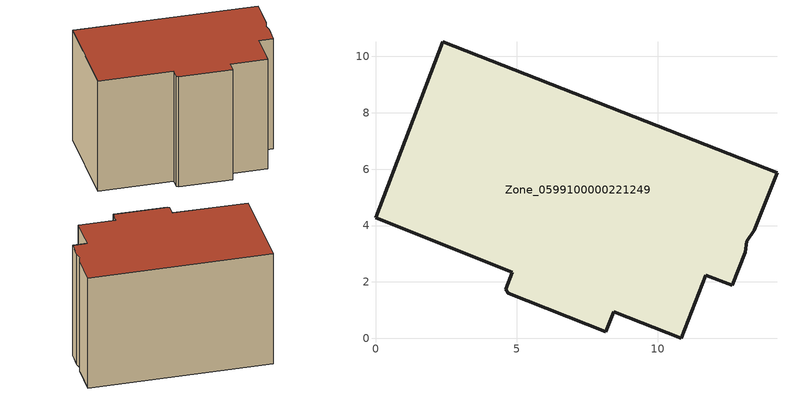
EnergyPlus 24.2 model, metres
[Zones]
Zone_0599100000221249
 floor ground (C_G): 8.17,0.24 4.7,1.6 4.62,1.73 4.86,2.35 0,4.27 2.39,10.52 14.24,5.87 13.43,3.83 13.17,3.44 13.12,3.04 12.66,1.89 11.72,2.24 10.84,0 8.45,0.94 z0
 wall outside (C_F): 14.24,5.87 2.39,10.52 0,4.27 4.86,2.35 4.62,1.73 4.7,1.6 8.17,0.24 8.45,0.94 10.84,0 11.72,2.24 12.66,1.89 13.12,3.04 13.17,3.44 13.43,3.83 14.24,5.87 z0:8.57
 roof outside (C_R): 4.7,1.6 8.17,0.24 8.45,0.94 10.84,0 11.72,2.24 12.66,1.89 13.12,3.04 13.17,3.44 13.43,3.83 14.24,5.87 2.39,10.52 0,4.27 4.86,2.35 4.62,1.73 z8.57
[BUILDING]
Pand.0599100000221249: North Axis=0; Terrain=City; Loads Convergence Tolerance Value=0.04; Temperature Convergence Tolerance Value=0.4; Solar Distribution=FullExterior; Maximum Number of Warmup Days=25; Minimum Number of Warmup Days=1
[Site:Location]
Rotterdam.The.Hague.AP_ZH_NLD Design_Conditions: Latitude=51.96; Longitude=4.45; Time Zone=1; Elevation=-4.5
[SITE:GROUNDTEMPERATURE:BUILDINGSURFACE]
18, 18, 18, 18, 18, 18, 18, 18, 18, 18, 18, 18
[MATERIAL] Thermal Absorptance=0.9; Solar Absorptance=0.7; Visible Absorptance=0.7
Name | Roughness | Thickness | Conductivity | Density | Specific Heat
G.TC.1946 | MediumSmooth | 0.15 | 1 | 540 | 1210
F.TC.1946 | Rough | 0.3 | 0.857143 | 1920 | 840
R.TC.1946 | MediumRough | 0.2 | 0.909091 | 1500 | 1000
[CONSTRUCTION]
C_G: G.TC.1946
C_F: F.TC.1946
C_R: R.TC.1946
[ZONE]
Zone_0599100000221249: Type=1; Multiplier=1; Ceiling Height=Autocalculate; Volume=Autocalculate; Floor Area=autocalculate; Part of Total Floor Area=Yes
[ZONEINFILTRATION:DESIGNFLOWRATE]
Infil_Zone_0599100000221249: Zone or ZoneList or Space or SpaceList=Zone_0599100000221249; Schedule=AlwaysOn; Design Flow Rate Calculation Method=Flow/Area; Flow Rate per Floor Area=0.003; Constant Term Coefficient=1; Temperature Term Coefficient=0; Velocity Term Coefficient=0; Velocity Squared Term Coefficient=0
[HVACTEMPLATE:ZONE:IDEALLOADSAIRSYSTEM]
Zone_0599100000221249: Maximum Heating Supply Air Temperature=50; Minimum Cooling Supply Air Temperature=13; Maximum Heating Supply Air Humidity Ratio=0.0156; Minimum Cooling Supply Air Humidity Ratio=0.0077; Heating Limit=NoLimit; Cooling Limit=NoLimit; Dehumidification Control Type=ConstantSensibleHeatRatio; Cooling Sensible Heat Ratio=0.7; Dehumidification Setpoint=60; Humidification Control Type=None; Humidification Setpoint=30; Outdoor Air Method=None; Outdoor Air Flow Rate per Person=0.00944; Outdoor Air Flow Rate per Zone Floor Area=0; Outdoor Air Flow Rate per Zone=0; Demand Controlled Ventilation Type=None; Outdoor Air Economizer Type=NoEconomizer; Heat Recovery Type=None; Sensible Heat Recovery Effectiveness=0.7; Latent Heat Recovery Effectiveness=0.65
[ZONECONTROL:THERMOSTAT]
ThermostatControl_Zone_0599100000221249: Zone or ZoneList=Zone_0599100000221249; Control Type Schedule=DualSetpointControlType; Control 1=Thermostat_Zone_0599100000221249; Temperature Difference Between Cutout And Setpoint=0
[THERMOSTATSETPOINT:DUALSETPOINT]
Thermostat_Zone_0599100000221249: Heating Setpoint Temperature Schedule=HeatingSetpoint_Zone_0599100000221249; Cooling Setpoint Temperature Schedule=CoolingSetpoint_Zone_0599100000221249
[SCHEDULE:COMPACT]
HeatingSetpoint_Zone_0599100000221249: Through: 12/31, For: AllDays, Until: 24:00, 21
CoolingSetpoint_Zone_0599100000221249: Through: 12/31, For: AllDays, Until: 24:00, 24
DualSetpointControlType: Through: 12/31, For: AllDays, Until: 24:00, 4
AlwaysOn: Through: 12/31, For: AllDays, Until: 24:00, 1
